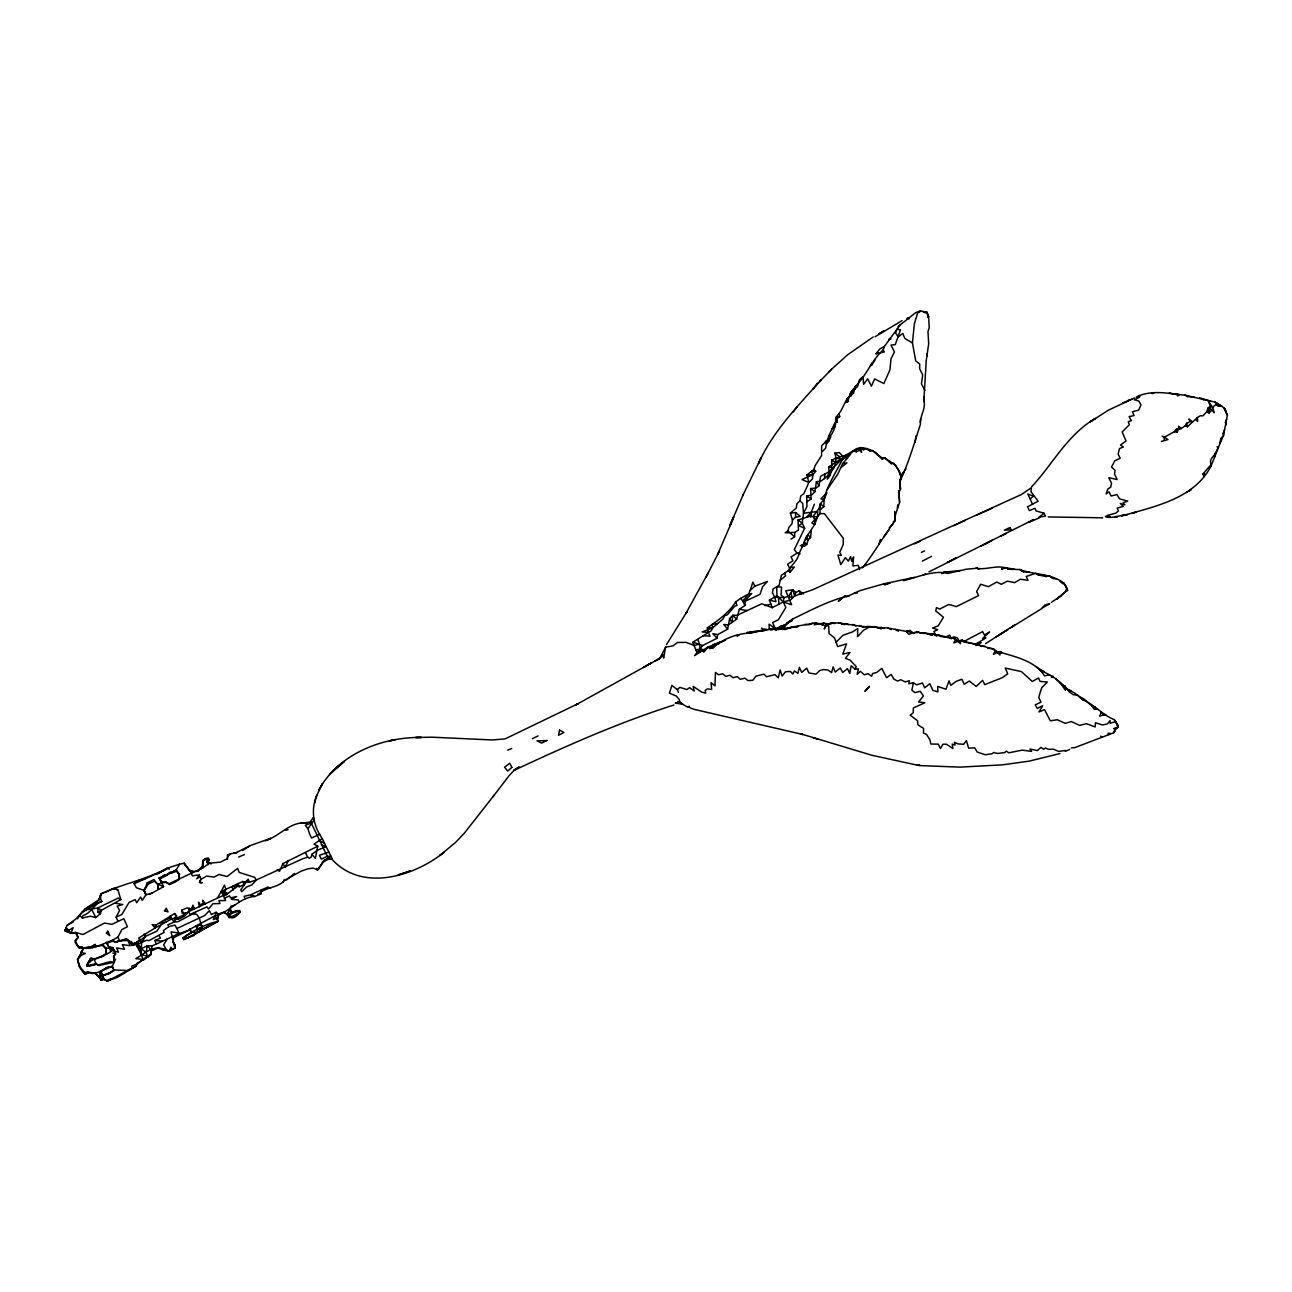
<?xml version="1.0" encoding="UTF-8"?>
<svg xmlns="http://www.w3.org/2000/svg" width="1292" height="1292" viewBox="0 0 1292 1292"><rect width="100%" height="100%" fill="white"/><g stroke="black" fill="none" stroke-linecap="round" stroke-linejoin="round"><path stroke-width="1.5" d="M792.464 519.998L795.533 517.349L795.614 512.536L790.397 513.118L792.464 519.998L791.948 523.89L788.879 527.362L787.829 530.964L785.181 532.821L794.871 532.401L798.488 530.043L798.004 519.965L810.003 516.315L817.561 516.832L819.984 513.651L820.355 503.702L824.167 499.342L826.88 492.688L820.856 498.906L824.167 499.342L823.779 506.722L820.921 509.032L819.096 508.563L813.088 516.364L814.8 520.127L814.622 524.713L805.643 538.086L803.446 544.239L800.265 545.708M842.691 456.27L839.267 452.507L834.793 453.185C839.219 465.12 829.722 475.246 820.565 481.335L816.415 481.738L814.881 491.735L811.699 494.965L806.692 496.08L806.967 506.561L803.495 513.312L802.284 523.115L804.641 528.202L794.322 549.601L797.099 553.154L799.344 552.976L803.446 544.239L804.625 545.87L806.741 544.497L808.098 539.943L810.536 537.569L811.344 530.253M1223.362 432.917L1223.476 435.695L1220.827 438.424L1220.116 442.639L1223.476 435.695L1227.4 415.2L1224.267 407.997L1215.061 402.167L1184.683 395.077C1168.566 393.64 1151.398 389.36 1136.136 397.129M817.561 516.832L811.844 522.905L814.622 524.713L817.561 516.832L817.739 511.438L803.495 513.312L802.687 503.379L799.909 500.892L800.733 495.999L803.915 493.609L808.857 482.465L806.902 475.004L813.992 469.351L815.042 465.75L821.583 455.527L821.631 445.643C829.884 438.473 836.683 429.428 835.859 417.558L840.721 411.227L847.245 398.356L853.511 393.22L855.385 386.356C866.334 375.617 871.842 360.048 883.211 349.857L884.374 346.434L900.153 324.954L915.673 312.68L920.469 310.904L926.768 312.18L928.625 316.669L929.223 327.667L927.979 331.576L928.69 343.64L926.235 360.646L923.812 401.618L924.006 397.032M265.296 840.866L270.706 838.298L250.438 845.517L236.226 852.639L230.59 853.899L228.054 855.998L226.988 858.889L220.302 862.152L209.465 863.169L203.312 867.61L202.844 860.682L208.27 858.098L208.9 859.487L206.785 861.651L208.19 862.878L209.013 859.697C205.234 854.965 200.454 863.411 203.312 867.61L169.139 883.712L166.151 882.242L161.468 882.226L159.11 877.962L176.083 870.13L179.572 864.219L184.142 863.153L191.426 873.021L192.282 875.863L199.501 874.829L196.642 878.802L200.26 876.509L200.793 879.416L199.533 882.581L202.295 882.711L199.42 882.355L200.793 879.416L206.623 876.073L214.084 877.106L219.059 874.442L227.053 876.557L237.647 868.321L239.165 872.423L254.718 877.365L256.333 879.965L251.988 884.729L246.481 887.103L241.717 891.738L240.748 889.849L246.546 881.693L249.534 882.145L256.333 879.965L302.603 858.792L307.706 857.194L309.418 858.276L311.42 856.758L311.84 854.367L317.024 850.427L326.165 846.631L332.319 858.954L328.507 858.841L324.147 860.537L317.396 869.984L313.229 868.095L307.69 868.854L301.004 871.228L284.563 880.256C278.491 887.83 267.266 886.635 260.37 892.772L260.903 893.87L254.75 896.503C239.537 897.181 229.718 912.459 215.07 915.77L218.186 921.487L183.819 939.607L183.06 937.976C193.655 930.192 205.573 924.168 218.09 921.261L217.008 918.144L218.784 914.461L216.103 912.265L211.339 914.558L209.385 910.666L204.75 915.463L176.939 928.496L178.781 933.018L173.596 937.637L173.193 941.82L174.937 948.134L168.994 951.267L162.485 949.83C153.845 944.129 143.283 954.513 135.838 958.616L143.186 959.391L150.712 954.627L151.212 949.895L147.24 945.825L141.199 948.732L141.232 954.433L143.186 959.391L137.243 963.331L135.87 966.254L117.314 977.382L107.333 981.096L104.248 979.433L100.598 971.423L106.638 967.676L112.275 966.416L115.521 959.197M863.993 565.977C874.975 551.539 884.035 535.599 894.952 520.87L895.033 518.69M894.952 520.87L895.421 514.765L899.603 502.443L899.087 492.042L900.459 489.2L899.959 480.301L901.105 477.878L899.781 472.097L895.469 465.055L884.762 457.901L881.467 457.594L872.891 450.763L866.157 448.372L860.601 447.597L856.79 448.615L843.628 456.593C837.442 470.837 827.381 483.854 824.167 499.342M174.824 919.193L186.92 913.396L183.965 916.173L184.062 914.688L188.519 911.7L217.266 898.182L221.174 891.545L223.613 891.819L223.419 895.55L225.599 900.572L218.881 900.621L219.979 903.528L212.954 903.722L208.513 908.987L207.011 906.855L189.924 914.478L188.519 911.7L189.246 908.276L186.791 908.018L181.914 910.069L182.237 913.379C194.882 910.311 176.342 923.053 174.388 918.257L176.826 915.963L174.581 913.573L155.815 925.153L152.101 924.62L155.201 927.931L171.949 918.79L176.956 917.804L178.861 918.612M822.406 451.473L825.588 448.227L826.412 444.157L828.85 440.992L827.558 439.958L828.818 435.969L835.036 422.5L837.151 421.967L837.345 418.253L839.687 416.476L839.138 413.698M790.979 539.103L794.58 536.778L794.871 532.401M810.746 517.091L811.053 512.746L814.412 504.122M845.679 402.555L847.697 401.78L850.007 394.157L855.385 386.356M899.652 482.191C908.341 463.505 914.235 443.592 920.437 424.196C919.581 416.363 925.734 409.322 924.135 401.424M1161.976 436.131L1164.431 437.18L1174.412 431.722L1175.785 429.622L1181.211 428.573L1185.345 425.666L1187.477 426.748L1197.345 417.591L1200.413 415.733L1202.868 415.863L1206.583 412.003L1209.037 412.939L1210.491 405.995L1208.133 400.827M1218.582 404.574L1218.485 406.076L1222.232 406.318L1215.061 402.167M179.572 864.219L166.716 868.353C145.996 879.787 122.255 883.97 101.002 893.773L100.485 898.586L101.777 901.477L89.891 905.918L85.127 909.051L75.824 919.048L66.813 925.589L65.036 930.967L71.528 933.308L76.099 933.099L78.134 937.604L75.291 940.705L75.388 942.659L79.361 947.892L75.388 942.659M723.698 641.026L708.016 647.05L694.563 655.658L702.509 645.612L717.044 638.264L712.861 633.694L717.658 634.582L727.638 629.172L723.778 624.472L728.365 624.908L736.634 619.191L739.331 609.307L744.951 605.48L745.242 601.216L742.69 600.909L740.639 598.39L735.665 601.943C728.753 612.925 717.754 620.693 706.966 628.009L712.716 627.783L722.777 619.288L724.877 615.557L727.331 614.847L734.615 606.336L736.957 605.383L735.665 601.943M880.466 540.831L880.563 539.523L878.883 544.174M160.709 925.573L156.816 931.193L145.576 936.264L141.684 942.611L141.199 948.732L146.109 952.398L147.627 956.403L137.776 963.622L131.623 966.271M217.944 915.043L217.54 919.242L218.784 914.461L217.944 915.043C229.605 905.45 226.73 927.801 240.264 912.071C238.132 907.808 230.719 913.702 227.521 914.752L224 912.136M849.894 395.643L850.863 395.982L851.267 391.815L857.517 386.712L859.406 379.832L863.008 376.65L863.589 384.322L867.707 378.814L871.389 386.163L874.652 378.927L883.873 383.562L889.962 369.803L890.963 358.821L894.452 351.941L890.979 345.061L895.259 344.609L900.508 329.767L896.971 329.25L895.598 333.11L898.295 336.808L902.769 333.481L904.836 338.407L912.443 342.978L915.77 361.017L919.742 364.037L919.662 368.785L922.698 374.825L921.454 383.805L924.814 390.491M143.509 960.037L150.712 954.627L152.036 945.873C165.021 940.528 176.907 933.551 190.263 929.949L191.555 932.759L188.729 934.487M897.375 507.95L897.698 504.93L897.924 506.254M827.3 489.458L837.749 474.18L842.594 463.667L846.405 459.274L846.696 456.577L854.335 450.278M1074.201 747.842L1113.866 732.709L1116.062 728.623L1118.388 727.057L1114.285 719.66C1102.593 715.154 1094.356 704.366 1082.874 699.86L1077.948 695.258L1072.941 694.595L1069.308 691.898C1064.123 685.131 1056.969 678.946 1049.411 674.731L1044.534 675.942C1035.377 661.052 1015.06 656.659 1000.25 652.298L999.943 654.963L993.629 648.988L960.505 640.541L953.819 642.867L955.709 639.427L954.53 638.571L932.178 633.888L920.582 633.128L917.175 631.627L908.68 634.211L906.225 631.368L888.024 628.025L863.04 626.636L838.879 622.889L831.224 623.083L825.394 625.554L816.027 622.776L791.705 627.137L785.439 629.527L772.261 628.558L762.587 631.126L764.396 629.107L767.254 629.479M1164.124 439.813L1164.431 437.18L1167.968 439.555L1161.363 441.428M912.443 342.978L914.348 323.937L917.708 312.648M82.397 970.68L79.506 966.965L77.552 959.375L80.411 956.322L80.928 952.382L83.253 949.006L77.552 959.391L79.506 966.965L84.432 972.553L95.285 973.377L112.275 966.384L114.197 970.599L112.275 966.416L106.638 967.676L101.018 971.487L99.242 976.962L100.954 979.885L104.248 979.433M807.048 501.748L811.182 498.89L810.601 488.554L815.914 488.101L819.096 485.727L820.533 476.328L829.028 471.838L845.291 455.947M824.377 478.621L824.99 474.099M915.818 435.969L915.221 442.122M815.704 471.273L811.457 471.418L812.959 474.584L812.345 479.074L808.857 482.465L802.025 479.574L812.959 474.584L815.704 471.273L813.992 469.351M727.638 629.172L729.592 618.545L732.774 615.299L737.134 615.283L761.763 603.784L772.212 607.676L783.259 601.943L790.268 600.15L794.612 595.967L795.775 592.511L792.868 589.863L785.746 590.719L791.56 604.704L783.259 601.943L777.025 595.644L776.654 586.762L779.092 585.292L781.369 575.344L788.475 570.547C791.479 564.475 798.198 560.631 799.021 553.138L799.877 554.074L799.344 552.976L797.099 553.154L791.059 556.836L792.9 560.809L787.49 564.216L789.525 567.802L790.09 572.195L794.322 567.059L789.525 567.802M900.007 485.953L899.959 480.301M870.307 366.201L871.987 362.987M244.64 882.597L242.928 881.419L221.174 891.545L223.419 895.55L225.551 895.178L237.421 886.344L239.553 886.683L244.01 884.536L248.129 879.174L249.534 882.145L246.336 881.225M1121.488 516.025C1154.289 506.561 1193.808 499.083 1210.992 466.202L1221.489 439.7M79.361 947.892C75.291 943.079 80.007 949.83 82.866 947.989C93.282 949.394 102.714 943.741 112.081 940.511L115.489 941.997L126.535 938.977L130.912 942.53C131.655 949.184 140.666 941.933 139.181 937.766L155.201 927.931L155.815 925.153M717.044 638.264L717.658 634.582M227.505 859.212L227.505 854.819L230.59 853.899M316.088 797.148L316.831 795.274C310.581 809.761 313.197 825.992 322.273 838.556L314.004 844.128L317.751 846.195L315.377 858.324L311.84 854.367M146.109 952.398L147.24 945.825L152.036 945.873M181.914 910.069L184.062 914.688L186.71 912.927M267.686 888.315L267.896 887.249L270.658 888.105M1114.285 719.66L1117.742 724.99L1115.69 721.663L1110.167 723.197L1110.038 720.565L1107.406 723.956L1102.399 724.925L1095.471 722.761L1095.18 726.944L1086.54 723.698L1079.531 725.361L1071.407 721.55L1065.254 723.358L1057.244 719.757L1050.331 720.823L1044.517 709.599L1038.994 711.94L1042.676 705.771L1037.266 708.339L1035.231 704.899L1040.964 702.154L1038.8 697.615L1040.367 691.85L1041.837 687.538L1047.441 682.063L1040.092 681.401L1038.477 677.993L1032.324 681.482L1021.423 671.614L1005.337 668.093L1007.712 673.972L1002.091 677.767L984.682 684.647L982.631 680.319L976.187 686.44L969.339 681.029L964.252 684.259L961.878 679.237L956.258 681.336L950.751 685.325L949.022 680.836L945.986 689.234L937.669 686.44L937.911 691.898L932.905 690.348L929.788 683.726L924.701 687.78L922.44 683L916.706 684.857L913.396 682.79L911.845 690.186L914.946 692.625L920.162 691.301L923.473 695.871L918.628 701.992L924.797 702.735L913.347 708.016L913.266 712.732L910.198 715.219L917.465 720.645L917.934 724.78L923.586 728.446L923.522 733.065L926.509 734.421L929.949 739.848L930.838 744.014L938.283 744.144L940.447 748.52L942.95 744.192L946.471 744.224L952.882 748.553L952.204 744.063L955.095 745.177L954.433 742.254L957.953 743.885L963.59 744.305L966.432 740.591L968.612 748.149L974.685 747.842L977.172 752.009L985.166 754.738L991.755 753.898L993.758 752.477L997.392 753.478L1004.724 752.558L1006.307 751.056L1008.761 752.816L1022.263 750.135L1031.533 751.395L1029.918 749.021L1037.379 750.571L1040.868 747.438L1043.758 749.231L1045.438 747.955L1048.539 749.392L1053.125 749.102L1058.681 751.443L1065.27 750.458L1065.399 751.33L1069.647 749.441M1212.009 410.016L1214.157 412.762L1212.623 407.158L1210.491 405.995L1207.955 408.143L1209.037 412.939L1212.009 410.016L1212.623 407.158L1216.127 404.525L1218.485 406.076L1215.594 403.33L1217.306 403.492M702.509 645.612L699.408 644.11L694.192 645.532L686.1 642.334L677.266 642.479L673.035 645.871L665.606 647.179L663.636 658.145L662.99 654.931L659.711 658.71L654.414 661.375L659.937 658.177M314.764 803.026L316.104 796.857L322.499 783.582L318.93 789.832C338.552 753.979 381.915 736.908 421.402 737.457L415.556 737.506L431.835 737.183L492.187 739.961L505.059 738.911L578.17 703.655L575.311 705.174L659.727 658.403L665.606 647.179M99.129 965.431L95.915 963.606L87 966.158L90.472 958.535L86.564 965.237L87 966.158L96.238 964.252L99.129 965.431L114.003 962.314L113.551 956.242L115.553 953.851L113.761 956.661L114.003 962.314L113.761 956.661M920.615 418.818L920.324 422.29M98.483 964.93L110.159 961.587L113.567 962.249L113.987 960.57M93.299 905.547L100.485 898.586L85.45 908.809L79.523 915.334L82.3 918.031L90.375 916.206L95.689 917.611L100.469 913.622L101.293 910.359L120.818 899.571L118.008 890.107L115.553 888.105L111.936 889.251M900.621 479.267L901.881 474.519L905.886 468.834M100.954 979.885L99.129 976.752L100.598 971.423L102.843 975.508L100.954 979.885L104.135 979.239L107.333 981.096L135.87 966.254L137.243 963.331M82.3 918.031L83.027 915.463C91.264 913.331 93.815 903.899 101.777 901.477M244.737 881.984L244.01 884.536L242.928 881.419M810.003 516.315L811.053 512.746L806.499 517.139M111.855 950.88L112.646 947.601L108.819 946.907L106.235 942.207L109.029 947.359L112.759 947.811M215.07 915.77L216.103 912.265M900.185 481.609L900.879 475.892L897.956 469.271L893.757 463.214L891.205 463.699L884.762 457.901M145.721 894.08L144.284 890.446L147.336 882.775L153.7 879.739L157.656 884.067L158.383 888.379M228.571 911.393L227.521 914.752L229.346 917.837M200.066 904.804L199.436 906.742L198.467 902.171L200.066 904.804L203.571 903.124L205.493 903.851L202.602 900.185L203.571 903.124M1223.039 433.999L1224.509 429.622M831.547 623.697L826.977 623.891L824.231 628.962L825.604 626.039L828.253 624.197L831.224 623.083L834.955 623.519M1226.189 424.923L1225.414 422.581L1226.576 419.189M101.002 893.773L99.016 899.442L101.002 893.773L103.764 892.933M1206.583 412.003L1207.955 408.143L1210.297 408.95M179.233 879.303L179.087 874.07L176.083 870.13L159.966 878.899L159.11 877.962L161.694 882.646L166.264 882.468L169.575 884.519L175.405 881.984L179.233 879.303L179.087 874.07L176.083 870.13M317.751 846.195L282.948 863.557L279.589 871.228L277.021 870.049M750.168 590.428L752.897 582.111L754.835 586.197L750.168 590.428L748.698 593.932L740.639 598.39M742.545 495.999L760.923 458.175L758.533 463.376C772.858 431.399 798.004 405.914 820.969 380.042L819.499 381.705L831.547 369.286M854.335 451.118L856.257 451.796L859.455 450.181L860.601 447.597L863.605 449.697L866.367 448.841L869.904 451.183L872.891 450.763L882.097 458.999L884.875 458.143M678.429 692.415L677.444 689.653L679.77 687.344L687.005 689.557L689.54 687.667L694.256 690.945L693.158 686.327L701.798 692.189L705.739 693.158L705.19 690.445L707.515 688.878L711.666 689.476L711.085 682.693L714.944 685.874L715.493 672.47L718.481 674.715L722.729 673.859L725.829 676.33L729.964 675.264L733.065 677.735L737.199 676.653L740.413 679.35L744.87 678.138L747.971 680.593L752.848 680.303L755.901 676.152L763.863 674.166L766.657 676.782L774.925 674.65L778.349 677.815L780.11 670.031L782.161 676.055L785.536 671.727L790.429 671.436L792.787 673.988L794.467 670.968L797.891 673.31L799.344 667.318L801.702 672.389L806.676 668.142L808.937 672.971L816.076 674.166L819.774 670.5L823.585 669.579L828.059 670.031L831.58 672.615L833.146 666.833L835.197 672.066L840.268 668.029L842.739 672.486L847.504 668.61L849.765 673.439L851.218 665.751L855.159 669.256L856.208 666.527L850.233 660.277L845.436 658.274L850.071 652.412L842.755 654.156L846.535 643.852L837.717 646.581L834.487 637.86L829.044 633.565L828.689 626.006L825.394 625.554M234.692 905.111L230.993 906.241L227.521 914.752L239.618 910.682M730.416 524.067L733.048 518.916L717.496 554.785L719.482 551.054L705.787 577.589M233.287 889.962L231.785 886.748L236.985 885.424L237.728 883.631L239.553 886.683M260.37 892.772L261.63 889.703L267.896 887.249M770.517 630.092L781.547 626.604L791.915 620.758L792.658 618.981C811.005 610.26 829.835 599.94 849.312 595.79M64.6 930.03L66.716 928.706L66.183 927.608L70.995 933.018L73.208 927.721L68.008 930.724L64.923 930.741L71.528 933.308L75.776 932.453L82.914 934.504L104.442 923.069L112 924.313L123.774 918.677L127.424 926.703L121.803 929.659L117.911 937.184L107.091 943.144L112.727 941.012L115.602 942.207L126.535 938.977L131.138 942.966L132.317 945.534M733.162 518.027L743.029 495.014M96.238 964.252L90.715 965.77L86.564 965.221C92.281 957.324 103.344 957.162 110.967 951.526L112.646 947.601L105.637 948.425L102.423 944.888L106.057 948.489L106.412 954.255L105.637 948.425M192.314 908.228L192.831 905.127L194.559 908.793L192.314 908.228L189.779 909.455L188.519 911.7M759.777 460.501L760.94 457.853M1091.643 705.917L1094.421 709.292L1095.374 707.144C1089.156 706.013 1086.556 699.15 1080.516 697.309M288.245 860.73L285.209 867.417L282.948 863.557M874.959 360.08L871.583 365.475M283.077 882.161L284.224 879.723L286.679 879.884L294.511 873.392M717.69 623.422L711.94 624.537L712.716 627.783L711.343 630.641L692.69 642.35L697.002 652.46L702.832 650.07L703.785 652.218L708.016 647.05M168.994 951.267L170.98 947.197L172.062 949.523L168.994 951.267L166.216 949.475L163.632 944.791L167.427 938.783M118.056 921.406L116.119 917.191L119.591 910.392L117.233 906.128L122.756 904.562L115.521 903.269M221.174 891.545L224.437 885.165L226.052 889.494L224.566 891.367L225.551 895.178L223.613 891.819M706.724 575.634L708 573.212L685.874 613.474L686.924 611.73L666.462 644.676M853.592 389.247L854.868 389.457L853.915 389.118M746.97 632.515L749.941 633.096L750.587 631.917L762.054 630.69L749.941 633.096C736.957 633.532 722.422 639.023 712.7 648.067L709.405 648.455L713.749 644.337L723.988 640.945M1185.345 425.666L1186.605 423.324L1190.11 421.547L1192.241 421.854L1188.931 418.979L1190.11 421.547M883.744 536.971L888.815 530.269M318.042 869.678L324.147 860.537L330.913 856.241L327.086 856.386L321.353 859.132L319.399 855.256L328.862 852.139M1177.077 432.303L1179.289 427.878L1178.53 426.231L1181.211 428.573L1179.289 427.878L1175.785 429.622L1177.077 432.303L1174.412 431.722M77.552 918.822L79.523 915.334M166.716 868.353L162.695 871.341M166.006 949.83L158.335 947.569M174.937 948.134L175.131 945.195L173.08 941.626L171.109 931.855L178.781 933.018M319.802 834.148L311.534 838.024L309.369 833.405L307.964 828.64L313.891 820.404M1064.899 591.962L1057.082 598.939L1067.547 590.283L1064.075 583.322C1051.171 573.083 1034.036 574.988 1019.824 569.53L1008.745 569.304C998.894 563.619 986.91 570.386 976.607 568.254L966.513 569.191L947.795 573.454C933.954 569.756 917.724 577.233 903.576 580.625M850.621 454.09L846.405 459.274M164.682 910.65L166.264 908.147L167.992 911.894L164.359 910.812M866.867 626.491L870.792 626.636L863.04 626.636M166.151 882.242L161.468 882.226L163.519 886.7L152.375 892.885L145.899 894.839L142.201 900.379L140.699 897.068L136.677 902.753L135.289 899.652L129.135 902.333L121.852 914.461L116.119 917.191M318.769 868.03L319.722 866.625M145.899 894.839L143.751 890.172L146.077 886.78M176.956 917.804L175.034 919.629L174.388 918.257L176.956 917.804L174 922.1L167.847 924.765L168.832 926.639L174.775 925.056L176.939 928.496M772.212 607.676L769.402 600.182L774.586 597.114L783.969 597.631L788.443 596.258L792.868 589.863L794.612 595.967L812.458 589.83L1021.52 494.448L1031.484 487.649L1030.968 491.687L1038.138 501.248L1027.528 506.803L1029.369 510.615L1034.892 508.273L1036.184 510.938L1043.968 513.231L1045.486 516.186L1039.22 516.994L1039.656 517.769L1028.61 522.356L1033.81 519.465L928.98 571.823M179.766 874.781L176.633 871.196L171.012 873.327L170.35 872.003L165.069 876.444L164.31 874.91L159.966 878.899L161.694 882.646L157.866 884.503L154.459 881.241L148.289 883.922L144.284 890.446L136.403 887.766L134.142 883.728L136.468 881.128L145.35 878.625M792.658 618.981L786.521 623.148M822.197 625.344L823.892 623.051L828.253 624.197M77.552 959.375L80.201 955.87L85.288 953.431L80.928 952.382M444.367 852.171L439.716 855.498L455.365 842.626L464.264 833.243L494.352 794.919M492.866 796.906L509.226 775.523L514.927 769.483L519.287 766.98L513.57 770.581C565.702 746.114 618.82 722.551 673.859 705.012M793.369 411.825L796.954 407.061M229.088 909.729L230.041 908.486L231.543 912.54L229.12 917.385L237.728 914.138M1031.581 486.89C1053.206 463.57 1067.58 434.435 1095.438 418.414L1090.028 421.983L1108.584 410.065L1134.473 397.968M1204.128 476.457L1202.949 474.051L1211.298 464.409L1210.426 461.858L1211.266 458.692L1216.03 452.878M815.333 386.243L817.788 383.223L812.62 389.409L814.089 387.762M862.087 567.882L865.688 564.572M70.995 933.018L75.776 932.453L78.037 937.394L75.291 940.705L77.762 946.099M879.19 353.087L875.992 353.685L880.013 348.84L884.374 346.434M324.147 860.537L322.467 862.555L328.507 858.841L332.238 859.245L331.802 858.211M745.032 600.78L751.686 593.513L748.811 594.142L742.69 600.909L744.951 605.48M901.881 474.519L904.206 471.903M841.754 466.897L846.954 462.859L842.594 463.667M715.025 645.548L712.7 648.083L709.405 648.455L719.369 642.285M844.742 596.032L838.282 601.313L842.513 597.857M192.427 871.454L197.385 871.373L202.876 865.688M1177.787 396.046L1179.047 394.738L1172.748 393.947L1179.047 394.738L1176.592 394.609M1045.212 604.785L1042.046 608.031L1049.782 603.816L1046.568 604.349M819.096 508.563L820.355 503.702L823.779 506.722M148.273 956.92L150.712 954.627M836.102 642.221L842.982 635.26L852.316 632.014L857.726 628.606L857.549 636.665L863.799 630.012L870.049 626.782L872.891 627.282M336.13 767.933L329.573 774.522L344.189 761.569L334.87 769.192M828.592 371.935L847.552 354.832L873.214 336.97M889.235 527.766L892.933 524.051M242.702 850.54L250.131 845.662M799.909 500.892L796.938 503.751L796.227 508.047L790.397 513.118M233.884 852.591L236.436 852.978L238.035 851.46M1225.414 422.581L1226.269 421.773M336.566 767.69L339.005 765.429M233.174 916.868L240.054 911.619L239.505 910.472L231.543 912.54L230.041 908.486M805.659 539.798L807.032 538.57L806.919 536.648L808.098 539.943L805.643 538.086L808.081 534.92L810.536 537.569M208.19 864.703L206.785 861.651L208.9 859.487M138.68 941.658L145.576 936.264L144.058 934.019M170.237 915.947L174 922.1L178.151 921.632L195.544 912.33M780.239 580.302L785.536 575.812L784.664 573.228M1030.37 498.76L1033.438 496.209L1027.786 494.012L1032.631 504.381M84.981 974.459L88.163 973.005L88.05 972.004L84.432 972.553L84.981 974.459L83.802 971.907L85.821 973.78M927.769 317.364L928.625 316.669L926.768 312.18L925.169 312.163L926.768 312.18L928.399 316.217M126.535 970.47L113.874 969.953L109.642 973.377L99.242 976.962L95.285 973.377L88.05 972.004M183.06 937.976L186.888 935.311M267.832 839.832C280.962 834.745 291.879 820.517 306.898 823.327L301.036 822.6M900.153 324.954L898.134 326.553L899.297 325.713M893.143 521.984L894.839 520.628L894.758 513.037M911.118 631.917L906.225 631.368L910.036 630.464L913.137 632.918L916.189 632.773M1039.22 516.994L1043.968 513.231M193.267 935.65L197.821 932.065L191.329 932.323L183.496 938.04L183.819 939.607L193.267 935.65L197.821 932.065L196.093 925.831L214.44 916.076L213.39 919.613L217.008 918.144M442.558 853.463C412.164 877.058 361.082 892.045 331.592 858.889L328.055 858.243L322.451 862.006M739.428 634.582L737.409 636.165L736.343 635.486M920.469 310.904L918.451 312.454L920.049 311.695M132.204 945.324L138.567 941.432M875.055 336.776L902.091 320.626M842.352 459.774L846.696 456.577M168.832 926.639L163.309 930.628L164.181 932.307L149.016 940.657L146.771 940.156L138.066 944.081L134.852 942.498L135.499 944.016L130.912 942.53M113.874 969.953L109.206 973.328L102.843 975.508L100.598 971.423M1009.924 628.397L1014.575 625.07L985.538 643.674M197.385 871.373L201.714 868.289M1067.111 590.186L1065.948 591.025L1067.547 590.283L1065.48 585.357M1208.343 468.075L1210.992 466.202L1210.765 464.038M1188.592 491.348L1191.24 489.474L1186.46 492.575M832.08 428.75L835.052 426.667L834.293 425.133M1051.365 602.33L1061.313 595.693M202.844 860.682L205.509 858.857M998.361 635.47L1008.002 629.479L996.035 636.988M854.868 389.457L851.267 391.815L853.511 393.22M103.861 955.902L94.736 959.31L91.102 958.228L89.536 962.378M975.282 644.385L985.893 637.957L982.582 638.539L989.559 631.998L984.375 635.05L982.631 631.594L963.283 641.849M209.062 925.298L198.031 932.501L214.585 922.94L209.272 925.75M92.12 947.779L96.157 946.471L95.188 944.436L89.778 947.811L102.633 945.276M200.874 924.313L202.166 927.123L200.761 923.344L202.166 927.123L197.498 929.626L196.626 926.897L200.874 924.313L200.761 923.344L199.226 917.804L196.642 914.348L193.655 913.945M112.679 971.519L102.843 975.508M878.964 333.901L884.358 330.655L878.835 333.837M769.402 600.182L776.008 601.652L774.586 597.114L777.025 595.644M975.944 645.596L981.129 642.544L976.752 643.933M120.818 899.571L118.153 898.085L97.772 907.953L97.901 912.346L101.293 910.359L97.772 907.953L85.87 909.923L95.834 904.61M922.827 575.328L925.589 573.729M1041.82 608.564L1011.604 627.201M172.062 949.523L175.147 947.763L175.131 945.195M931.532 556.416L922.407 561.067M998.684 653.316L994.275 650.264C997.392 652.831 1006.533 652.412 997.795 652.024L993.451 654.414L995.228 650.748L993.629 648.988L987.492 648.245M105.153 892.514L113.308 888.412L118.008 890.107M981.177 546.015L992.111 540.234M1000.509 536.341L1006.129 533.386L1003.254 534.904M126.745 970.906L132.688 967.789M782.354 629.559L784.906 628.235L797.762 626.685M828.689 466.961L841.302 458.757L835.666 458.321L831.741 460.097L831.773 468.528L830.207 475.311L827.364 479.203L829.028 471.838L828.689 466.961L833.695 468.512M149.404 894.387L152.375 892.885M795.775 592.511L799.28 590.735L803.236 593.965M134.142 883.728L168.638 868.305L169.171 869.387M953.803 525.779L965.269 520.288M976.51 515.169L992.014 508.305M532.385 738.636L538.118 735.907M921.39 552.411L924.571 550.893M224.582 893.919L225.761 894.807M224.404 898.263L229.508 895.824L230.59 897.892L236.646 896.519L231.349 899.345L238.39 899.926L238.939 902.527M984.052 544.513L989.462 541.913M156.962 874.07L161.258 872.019M95.188 944.436C89.487 948.635 84.707 948.199 78.505 946.988M772.212 629.672L775.071 628.332L772.616 622.534L778.349 619.772L785.843 607.434L783.259 601.943L783.969 597.631L781.079 594.966L781.563 587.085L776.654 586.762L773.052 589.039L772.438 592.64L774.586 597.114M845.372 595.725L846.664 596.742L859.713 590.702L883.712 583.855L914.51 577.33M746.647 632.66L750.587 631.917M944.727 637.392L949.765 635.131L951.17 638.006L954.142 636.859L957.453 637.99L959.714 641.995M697.002 652.46L705.287 650.005L700.183 649.068L695.823 649.828M151.649 950.751L158.431 947.779M1152.319 393.672L1153.918 392.978L1152.109 393.349M808.921 624.876L812.733 623.212M914.332 543.835L920.162 541.316M238.649 857.048L244.495 854.545M835.666 458.321L846.615 455.01M217.266 898.182L227.57 893.579L224.566 891.367M156.284 944.097L154.879 940.479L160.402 938.121L159.207 935.779M95.285 973.377L99.129 976.752M712.716 627.783L702.202 631.95L708.274 632.418L710.099 636.149L703.187 635.696M136.694 941.723L140.376 940.172L141.684 942.611M165.15 920.13L169.72 918.208L171.949 918.79M677.88 702.816L679.786 702.024L682.903 704.237L675.215 703.09L679.786 702.024L679.237 699.473L676.33 696.065L669.385 693.126L671.888 685.438L677.444 689.653M106.687 980.58L111.257 978.674M507.772 750.135L511.697 748.536M883.712 583.855L884.875 584.727L888.169 583.403M785.084 625.183L781.547 626.604L782.5 628.784L789.8 621.145L791.915 620.758M689.524 706.191L687.505 706.999L677.896 701.653M89.342 946.939L82.866 947.989M328.507 858.841L311.243 823.004L305.3 825.313L307.964 828.64M749.941 633.096L764.606 629.527M1122.49 403.023L1128.433 400.746M208.48 858.534L205.832 859.535L209.013 859.697M777.719 629.656L784.906 628.235M81.945 912.168L84.852 911.086M875.992 353.685L884.293 352.005L883.211 349.857M73.547 921.648L66.813 925.589M754.835 586.197L767.464 581.416L762.603 586.794L760.003 594.352L745.242 601.216M884.875 584.727L890.301 582.983M984.892 646.113L981.484 646.339L978.286 644.466L965.625 642.318L962.201 640.008L960.505 640.541L960.408 643.691L955.709 639.427M1052.932 676.378L1051.236 676.911L1053.368 676.459M1132.018 513.328L1136.476 512.02L1134.344 512.649M785.391 624.908L781.014 626.2L776.024 629.705L780.691 626.232L785.375 625.376M285.548 830.288L288.003 829.577M909.31 578.719L912.071 577.944M1105.096 714.411L1099.686 716.156L1101.252 712.102L1103.723 714.799L1106.275 715.267M837.151 421.967L835.859 417.558L839.687 416.476M804.625 545.87L802.17 546.548L802.057 545.466L803.753 544.949L804.625 545.87L804.383 542.075L806.741 544.497M799.167 594.126L802.994 593.125M714.315 644.966L718.772 643.836M755.045 631.481L748.666 632.789M1059.876 753.559L1029.304 761.117L1002.301 764.864L959.891 767.125L919.145 765.558L871.971 755.287L801.024 733.921L802.946 734.502L693.578 709.227L688.248 707.047M764.961 605.625L770.904 604.172M303.911 823.004L311.259 821.793M913.396 682.79L908.841 683.791L909.342 680.771L905.207 681.869L900.734 679.77L897.439 681.029L893.822 679.091L891.238 674.424L886.57 677.702L881.838 668.384L876.444 672.599L872.617 673.52L871.583 676.249L868.046 673.681L864.348 674.828L860.391 671.339L857.113 674.263L858.453 668.852L855.159 669.256M1056.485 579.042L1053.077 578.477L1049.023 575.731L1046.262 576.523L1038.477 575.021L1035.699 573.325L1026.252 576.474L1028.077 580.318L1020.518 579.236L1014.688 582.611L1007.324 581.158L1001.381 584.307L996.794 582.046L988.412 586.665L980.628 584.275L976.623 591.526L978.577 595.612L956.387 606.578L948.716 604.462L939.591 609.13L936.49 607.563L935.763 610.971L943.467 617.237L938.202 625.845L932.582 628.009L937.701 629.688L933.874 631.513L935.715 635.309M795.533 517.349L800.216 516.348L795.614 512.536M1128.417 400.035L1132.26 399.228M159.53 923.102L166.329 921.745M1121.391 515.637L1127.448 514.555L1115.222 516.671L1117.241 516.962L1108.407 517.462L1105.403 516.461L1110.086 516.412L1107.196 515.427L1115.787 513.15L1118.533 510.873L1117.128 508.16L1123.297 506.351L1120.277 503.525L1124.88 504.833L1123.055 502.766L1127.722 501.118L1119.502 498.809L1117.015 494.561L1111.072 495.983L1109.021 491.784L1106.162 493.948L1107.728 489.119L1110.684 487.213L1111.524 483.256L1108.811 477.685L1117.128 479.542L1114.544 474.164L1115.044 470.353L1111.524 467.058L1114.77 460.824L1120.18 458.256L1118.145 453.944L1119.486 448.582L1123.426 447L1120.535 445.013L1126.043 441.008L1122.167 431.932L1129.353 424.777L1128.287 421.612L1131.356 420.659L1129.111 416.605L1134.101 415.572L1132.39 411.793L1138.656 410.129L1140.981 404.945L1138.833 401.069L1134.36 399.777L1139.77 397.096L1139.447 395.465M1071.343 747.971L1073.474 747.616M88.163 973.005L84.545 973.587L82.51 971.713L78.424 962.928M794.354 627.04L798.262 626.442M932.178 633.888L936.555 635.712L939.413 635.276L940.382 636.423L954.53 638.571L958.018 641.268M78.715 947.407L82.333 946.858M1059.908 581.222L1062.589 583.5L1064.075 583.322L1067.321 589.071L1065.835 590.073L1067.547 590.283M838.12 462.1L835.585 462.391L831.741 460.097M920.582 633.128L924.733 632.87L932.404 635.115L928.027 634.146M1094.421 709.292L1097.409 709.001M89.196 908.438L85.45 908.809L86.306 910.553M166.216 949.475L162.388 949.604M854.303 593.238L857.484 592.947M791.705 627.137L793.611 626.991L787.878 628.025M806.902 475.004L812.959 474.584M823.892 623.051L814.218 624.827L816.027 622.776L816.463 623.648M120.059 940.915L128.037 940.398M100.728 979.433L104.135 979.239M1048.264 516.945L1102.77 517.801M257.867 893.951L260.903 893.87L261.63 889.703L251.116 894.678L244.107 896.357L244.979 898.828M819.984 513.651L824.361 513.586L843.288 538.263L843.224 544.626L839.752 552.217L841.367 555.447L837.959 555.076L840.801 564.669L845.339 557.643L848.359 561.116L850.572 556.674L851.767 561.39L853.56 556.917L852.882 565.912L858.324 565.363L859.632 569.514M1202.949 474.051L1204.968 474.067M183.496 938.04L188.18 938.089M676.055 702.767L679.172 702.864M1062.589 583.5L1064.188 583.564M1114.818 731.53L1113.656 731.482L1113.866 732.709M856.79 448.615L863.605 449.697L862.959 448.292M1019.824 569.53L1023.668 571.872L1029.304 572.211M1110.797 733.468L1108.035 733.258L1108.681 734.599M1186.815 396.337L1194.809 397.403M919.856 765.235L916.593 764.961L919.161 765.235M960.134 570.58L944.807 572.081L941.626 573.616L944.597 571.613L947.795 573.454M154.879 940.479L162.34 941.222M958.276 640.719L963.59 641.252L962.201 640.008M131.655 941.642L128.199 941.27L130.234 945.728L122.369 944.597L124.516 949.281L116.538 947.924L118.476 952.156L113.276 950.977M804.771 624.391L807.532 624.714M997.795 652.024L1001.946 652.557L1000.25 652.298M950.605 638.458L951.881 638.619M739.331 609.307L747.002 610.535M328.055 858.243L332.319 858.954M1199.703 397.839L1210.685 401.198M976.607 568.254L979.691 568.997M1014.608 569.271L1005.661 567.737L1001.623 569.11L1005.128 567.414L1008.745 569.304M841.657 623.891L844.645 624.65M91.102 958.228L94.736 959.31M692.69 642.35L699.408 644.11L700.183 649.068L702.509 650.054M877.397 627.605L881.435 628.687L874.199 626.539M838.879 622.889L842.933 624.004M1049.411 674.731L1041.304 670.774L1036.168 666.543M813.379 737.845L817.965 739.25M147.627 956.403L141.232 954.433L135.967 944.097L141.199 948.732L138.066 944.081L139.697 947.149L139.73 951.154M1056.258 679.237L1061.717 684.97L1065.028 686.133L1066.207 688.507L1075.073 693.271L1082.874 699.86M909.197 631.126L913.509 633.532M184.142 863.153L188.858 869.952L193.542 871.632M845.372 623.552L848.214 624.585M921.438 633.225L917.175 631.627L917.724 632.709M112.824 952.963L115.666 954.061L114.261 950.218M321.353 844.742L326.165 846.631L322.273 838.556M881.112 627.282L884.019 628.477M1044.501 671.743L1038.752 668.61M1217.048 446.757L1218.437 447.339L1214.755 454.445L1215.401 456.56M788.443 596.258L792.384 597.938L790.752 592.883M772.261 628.558L774.893 629.672M804.641 528.202L798.779 525.683L802.284 523.115L798.004 519.965M112.081 940.511L115.602 942.207L119.526 940.624L117.911 937.184M1169.454 392.72L1172.974 394.27M163.519 886.7L157.656 884.067L158.109 889.267M1020.68 570.515L1023.668 571.872M828.818 435.969L830.853 436.906L828.85 440.992L825.443 441.266L826.412 444.157M835.859 417.558L837.345 418.253M1100.622 736.149L1101.995 736.795M1184.683 395.077L1187.784 396.579M922.827 311.55L925.492 312.858M859.842 625.538L863.25 627.201M1068.242 689.637L1071.326 691.155M97.901 912.346L100.469 913.622M211.064 863.977L206.785 861.651M254.75 896.503L251.116 894.678L251.569 896.293M935.489 635.163L936.555 635.712M963.057 641.01L965.625 642.318M852.704 624.375L855.837 625.99M888.024 628.025L891.157 629.656M100.776 957.275L106.089 953.593L106.057 948.489L102.423 944.888M1202.271 399.05L1203.756 399.842M895.259 629.43L898.473 631.207M191.894 907.291L194.559 908.793M319.205 840.236L324.114 843.175M806.692 496.08L811.182 498.89M761.472 628.073L764.46 629.947M774.909 629.317L776.201 630.221M834.793 453.185L839.606 456.641M976.284 567.576L978.109 568.884M810.601 488.554L814.881 491.735M80.588 968.386L83.043 970.276M188.858 869.952L190.78 871.47L184.255 864.187M794.58 536.778L787.829 530.964M1053.077 578.477L1048.91 575.505L1046.262 576.523L1044.324 574.956L1038.477 575.021L1037.201 573.923M172.853 936.975L173.596 937.637L185.386 932L196.093 925.831L196.626 926.897M859.455 450.181L861.699 452.329L859.971 448.792L856.257 449.261L856.257 451.796M736.634 619.191L732.774 615.299L731.966 622.599L729.592 618.545M99.242 976.962L95.608 973.247L91.877 973.57M788.475 570.547L790.09 572.195M875.233 452.313L878.56 455.85M1195.972 419.706L1197.684 421.563L1197.345 417.591M147.336 882.775L148.289 883.922M1209.522 403.023L1212.623 407.158M1224.38 409.096L1227.4 415.2M1061.717 684.97L1065.48 690.396L1065.028 686.133M816.415 481.738L819.096 485.727M202.053 926.913L203.329 928.867L197.498 929.626M112.646 947.601L114.358 950.444M174.581 913.573L176.164 916.399M173.193 941.82L174.921 945.566M725.103 639.685L725.539 640.493M169.139 883.712L169.575 884.519M927.268 354.573L926.832 353.75L927.381 355.655M190.263 929.949L189.714 928.883L191.555 932.759M1224.267 407.997L1225.769 411.066L1224.59 408.66M227.505 854.819L228.264 856.338M225.438 894.968L225.535 893.466M153.7 879.739L154.459 881.241M76.099 933.099L78.037 937.394M139.181 937.766L140.376 940.172M820.162 507.481L820.921 509.032M305.655 852.962L307.706 857.194M109.029 947.359L110.967 951.526M91.926 909.649L95.689 917.611M850.007 394.157L850.863 395.982M236.985 885.424L237.421 886.344M143.751 890.172L145.77 894.468M234.127 886.797L234.66 887.943M135.902 943.725L137.485 947.133M890.656 462.536L891.205 463.699M898.441 490.637L899.087 492.042M881.467 457.594L882.097 458.999M899.603 502.443L898.554 492.187M189.246 908.276L189.779 909.455M799.28 590.735L800.782 594.029M316.653 868.337L317.396 869.984M1215.594 403.33L1216.127 404.525M311.243 823.004L310.613 821.47L313.342 817.4L313.471 819.112M94.187 959.035L95.915 963.606M697.874 639.346L699.408 644.11M202.747 860.472L203.49 862.943M1186.605 423.324L1187.477 426.748M894.662 511.454L895.421 514.765M707.725 629.64L708.274 632.418M869.678 449.858L869.904 451.183M847.245 398.356L847.697 401.78M910.036 630.464L910.149 631.481M778.43 597.679L778.995 603.752M559.581 730.093L558.548 735.277L563.845 732.467L559.581 730.093M730.755 523.599L729.802 525.876L733.678 516.816L730.755 523.599M869.403 686.44L865.075 691.204L869.403 686.44M107.785 931.225L106.299 933.131L109.82 935.666L107.785 931.225M511.826 767.383L507.691 771.082L504.574 767.19L509.759 763.265L511.826 767.383M890.398 338.229L888.702 339.618L890.834 339.102L890.398 338.229M1118.291 726.831L1116.062 728.623L1113.72 728.704L1118.291 726.831L1117.305 724.877L1118.291 726.831M908.438 317.848L906.952 318.833L908.551 318.074L908.987 318.898L908.438 317.848M649.117 664.185L643.287 667.528L651.669 662.812L649.117 664.185M955.725 558.063L947.553 562.391L955.725 558.063M1009.795 527.588L1004.385 530.188L1011.297 529.785L1009.795 527.588M546.984 740.526L541.574 743.094L536.971 740.865L546.984 740.526M410.323 870.953L398.421 874.862L410.323 870.953M393.01 740.122L389.393 740.881L395.142 739.799L393.01 740.122M774.99 628.316L769.241 629.479L769.111 624.214L774.99 628.316M900.459 489.2L900.104 485.308L900.459 489.2"/></g></svg>
